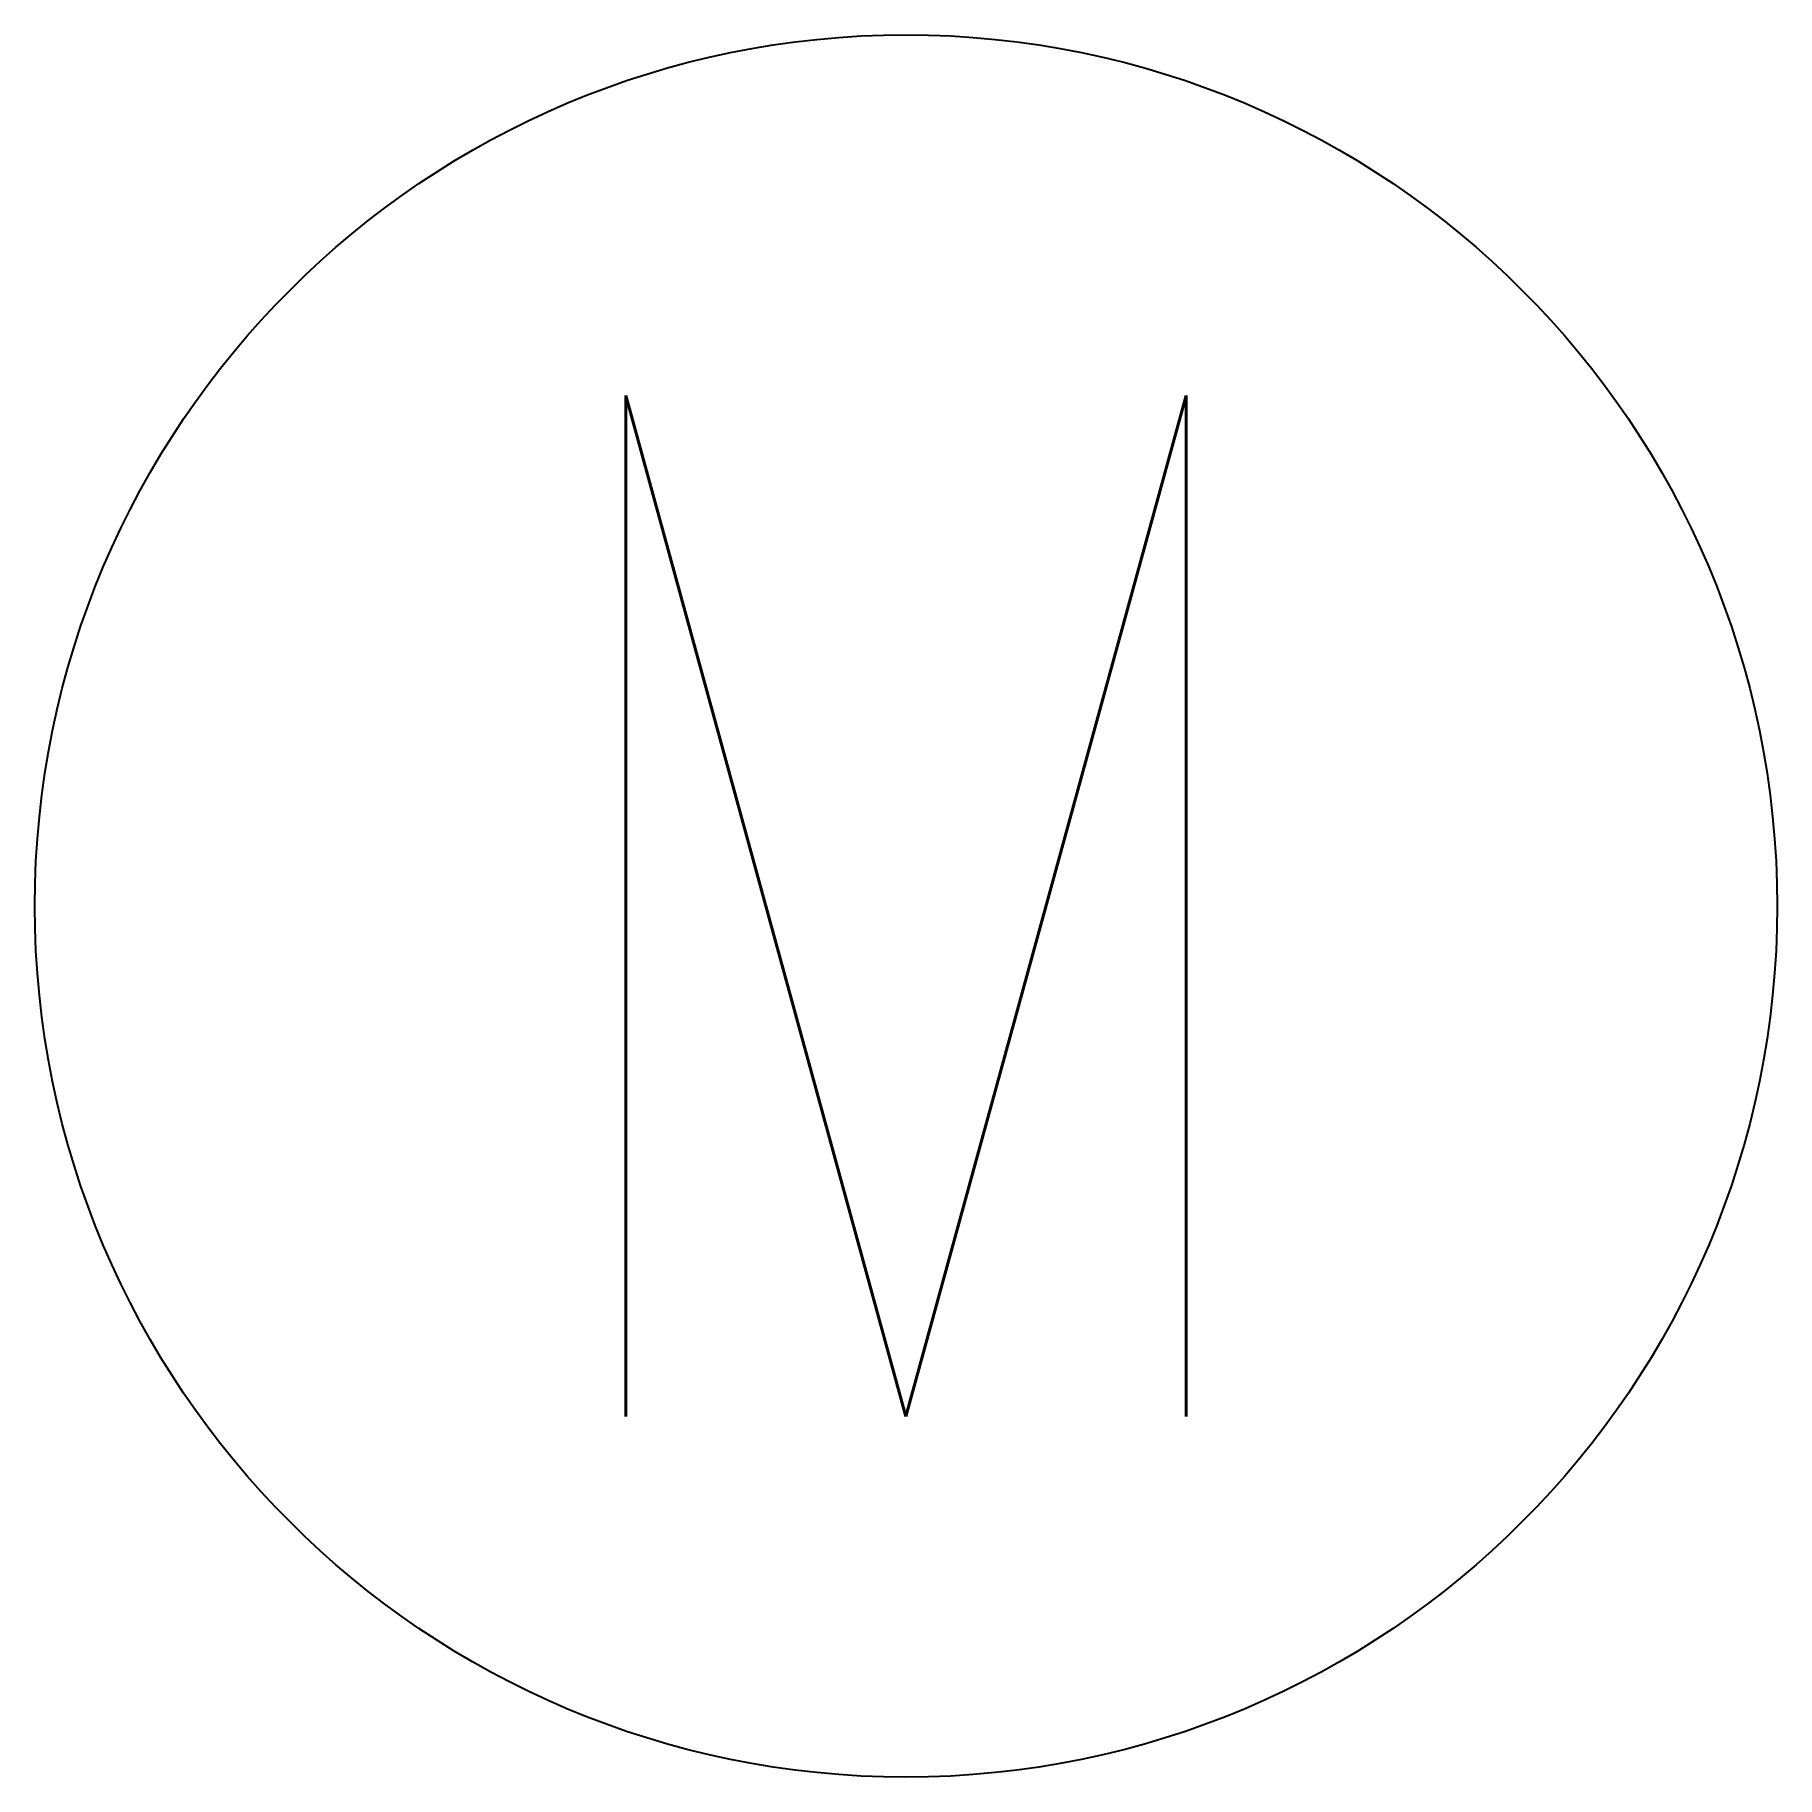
# Model space of a CAD drawing. Header units: inches. Extents: x -43.2 to 43.2, y -43.2 to 43.2.
import ezdxf
from ezdxf.enums import TextEntityAlignment as Align

# ---------------------------------------------------------------- set-up
doc = ezdxf.new("R2010")
doc.units = ezdxf.units.IN
doc.header["$LTSCALE"] = 0.5
doc.header["$MEASUREMENT"] = 0
doc.layers.get('Defpoints').update_dxf_attribs({"color": 27})
doc.styles.add('NOTES', font='romans.shx', dxfattribs={"width": 0.8})

msp = doc.modelspace()

# ---------------------------------------------------------------- wipeouts: each hides what was drawn before it
msp.add_wipeout([(43.2, 0), (41.086, 13.35), (34.95, 25.392), (25.392, 34.95), (13.35, 41.086), (0, 43.2), (-13.35, 41.086), (-25.392, 34.95), (-34.95, 25.392), (-41.086, 13.35), (-43.2, 0), (-41.086, -13.35), (-34.95, -25.392), (-25.392, -34.95), (-13.35, -41.086), (0, -43.2), (13.35, -41.086), (25.392, -34.95), (34.95, -25.392), (41.086, -13.35)])

# ---------------------------------------------------------------- next in the draw order: linework, layer by layer
msp.add_circle((0, 0), 43.2)
at = {"layer": 'Defpoints'}
msp.add_point((0, 0), dxfattribs=at)

# ---------------------------------------------------------------- next in the draw order: texts
at = {"style": 'NOTES', "width": 0.8}
msp.add_text('M', height=50.625, dxfattribs=at).set_placement((0, 0), align=Align.MIDDLE_CENTER)

doc.saveas('drawing.dxf')
